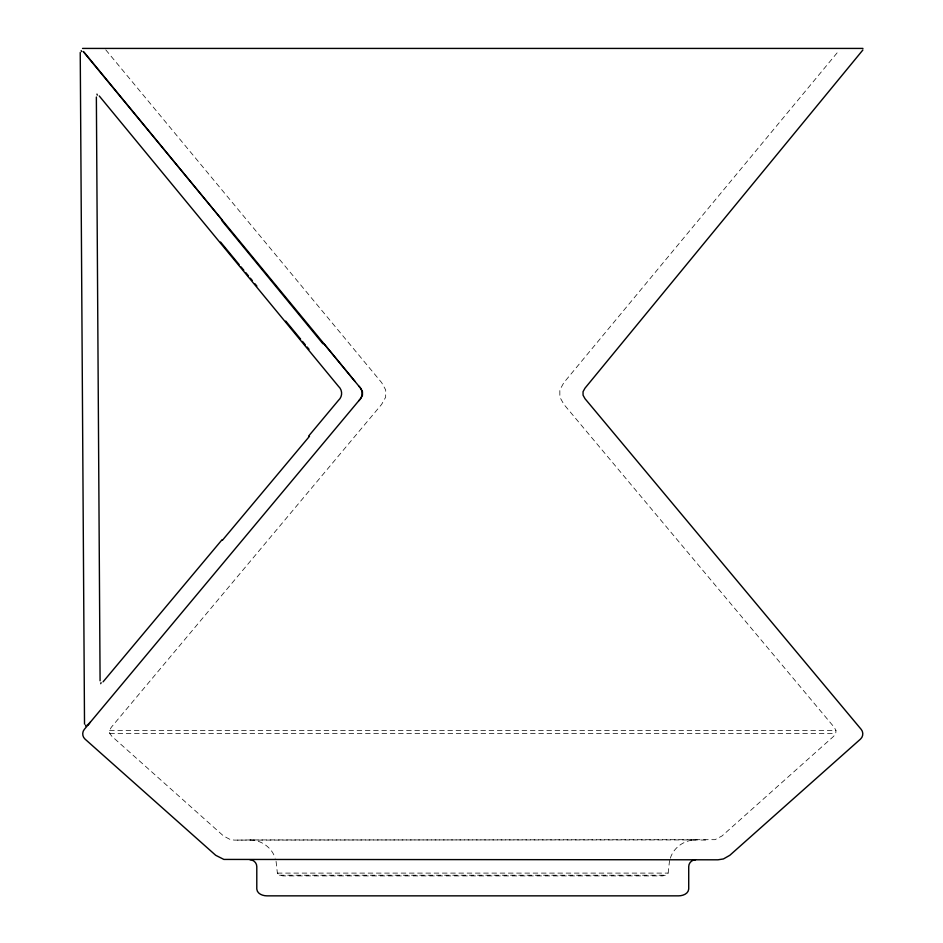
<?xml version="1.0" encoding="UTF-8"?>
<svg xmlns="http://www.w3.org/2000/svg" width="943" height="943" viewBox="0 0 943 943"><rect width="100%" height="100%" fill="white"/><g stroke="black" fill="none" stroke-linecap="round" stroke-linejoin="round"><path stroke-width="0.71" stroke-dasharray="4.71 3.54" d="M105.781 49.861L381.679 382.658L385.687 389.919L385.663 397.168L381.62 404.406L111.274 727.324L109.553 730.483L109.765 733.489L111.934 736.365L223.538 835.981L230.516 839.683L234.548 840.107L714.994 839.683L721.984 835.981L833.588 736.365L835.757 733.489L835.97 730.483L834.249 727.324L563.902 404.406L559.859 397.168L559.836 389.919L563.843 382.658L839.022 50.568M669.554 860.44L668.139 873.1L666.041 875.21L662.54 875.906L282.983 875.906L279.482 875.21L277.372 873.1L275.969 860.44M670.355 858.201C673.585 847.498 684.335 840.001 695.415 839.93L250.095 839.93C261.187 840.001 271.938 847.498 275.156 858.201M237.483 840.107L252.842 839.93M109.553 730.483L835.97 730.483M109.765 733.489L835.757 733.489M277.372 873.1L668.139 873.1M279.482 875.21L666.041 875.21M692.681 839.93L708.04 840.107"/><path stroke-width="1.41" d="M80.238 52.478L84.516 724.13M96.363 97.011L100.088 680.775M85.884 724.99L85.518 726.016M100.712 683.687L101.09 682.661M862.904 49.955L584.978 388.186L583.045 391.699L583.069 395.211L585.014 398.712L861.207 729.399C863.588 732.181 863.246 736.695 860.487 739.1L729.811 855.301L723.434 858.943L717.965 859.804L223.868 859.427L215.711 855.301L85.035 739.1C82.265 736.695 81.935 732.181 84.316 729.399L360.497 398.712L362.454 395.211L362.466 391.699L360.544 388.186L323.814 343.594M358.753 400.763C363.338 396.826 363.314 390.037 358.764 386.076M222.077 539.714L103.058 681.848M308.585 436.126L338.396 400.421C342.71 396.602 342.686 390.119 338.419 386.276L99.251 95.962M222.43 540.245L309.493 436.279M88.831 723.882L87.487 725.202L90.398 722.09M695.498 859.804C691.879 859.768 688.685 862.963 688.72 866.582L688.72 889.072C688.307 893.881 682.744 895.85 678.571 895.85L266.94 895.85C262.767 895.85 257.203 893.881 256.791 889.072L256.791 866.582C256.838 862.963 253.643 859.768 250.025 859.804M82.548 48.423L862.975 48.423M83.125 51.441L222.407 220.344M83.974 52.089L355.016 381.467M220.544 242.045L239.168 264.629M241.031 266.881L243.824 270.276M245.687 272.527L248.481 275.922M250.343 278.173L252.205 280.436M254.999 283.819L256.861 286.083M285.729 321.08L300.64 339.138M302.503 341.401L305.296 344.784M307.159 347.036L309.021 349.299M222.041 220.874L322.907 343.747M81.192 50.604L81.558 51.629M97.318 95.137L96.952 94.111"/></g></svg>
